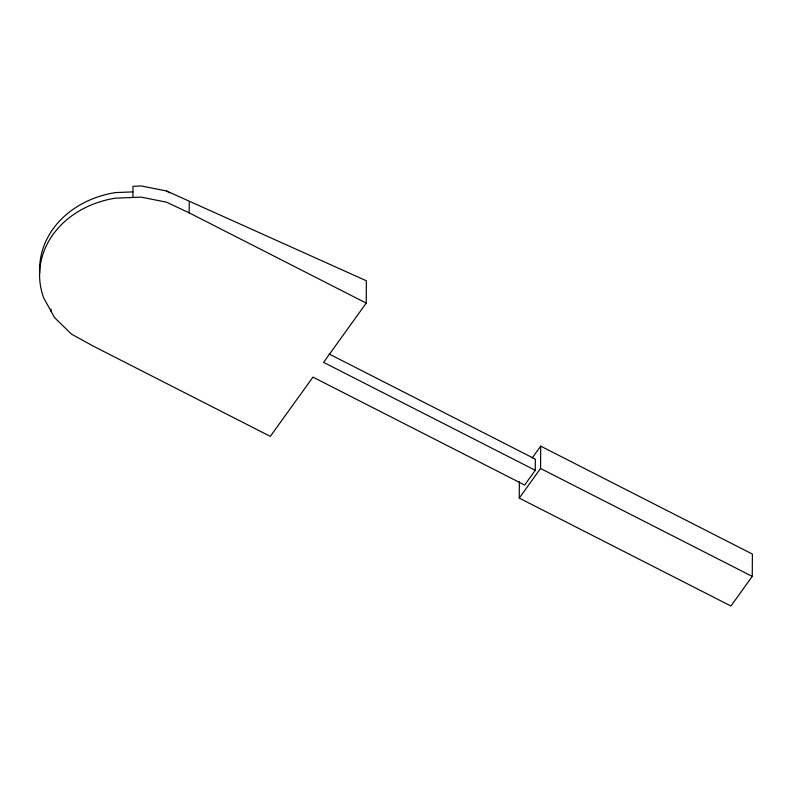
<?xml version="1.0" encoding="UTF-8"?>
<svg xmlns="http://www.w3.org/2000/svg" width="792" height="792" viewBox="0 0 792 792"><rect width="100%" height="100%" fill="white"/><g stroke="black" fill="none" stroke-linecap="round" stroke-linejoin="round"><path stroke-width="1.19" d="M51.025 311.256L51.044 309.019M132.917 197.475L132.997 186.318L141.303 185.981L166.587 191.001L366.379 280.784L366.221 303.108L323.582 362.37L535.263 470.29L524.651 485.05L312.959 377.121L270.31 436.372L93.268 346.114L71.528 334.145L54.529 317.602L43.609 297.782A93.258 78.388 0.4 0 1 115.295 198.178L141.224 197.149L166.508 202.168L189.179 212.85L366.221 303.108M189.179 212.85L189.258 201.683M532.184 457.994L540.708 446.143L752.4 554.073L752.242 576.398L730.927 606.019L519.245 498.089L519.354 481.635M535.263 470.29L535.342 459.132L329.135 353.994M519.245 498.089L540.56 468.478L540.708 446.143M132.957 191.902L115.335 192.595A93.258 78.388 0.4 0 0 39.729 273.042M540.56 468.478L752.242 576.398M166.587 191.001L169.785 192.852"/></g></svg>
